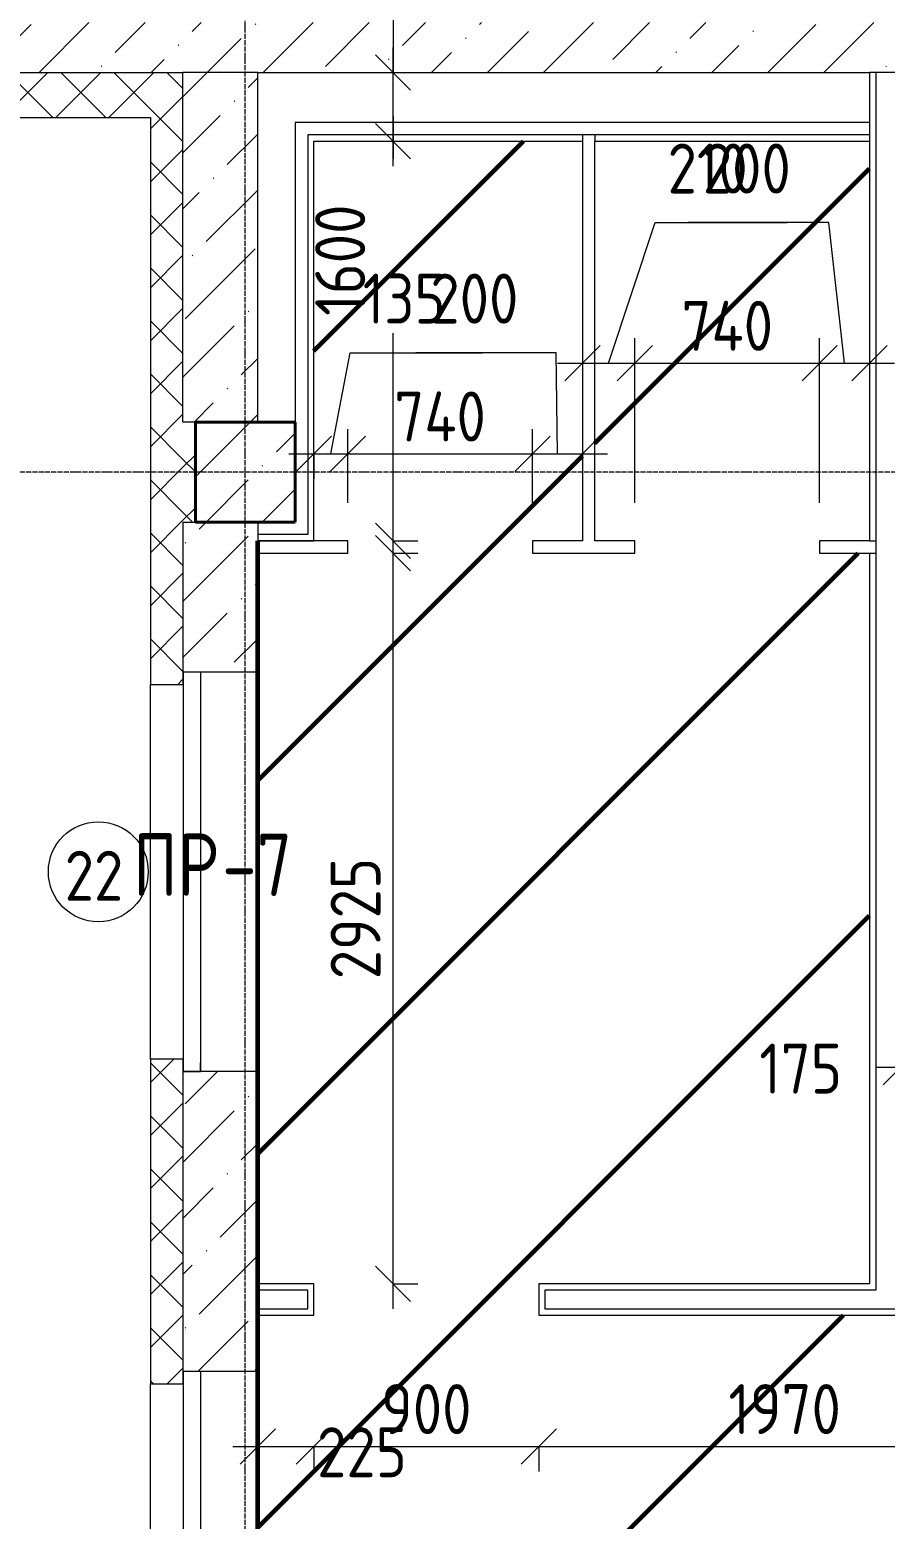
# Model space of a CAD drawing. Header units: millimetres. Extents: x -56773 to 323062, y -262288 to 76460.
# Drawn here: x -19179 to -15754, y -43652 to -37689 of the extents above; entities that cross this region are included whole.
import ezdxf

# ---------------------------------------------------------------- set-up
doc = ezdxf.new("R2010")
doc.units = ezdxf.units.MM
doc.linetypes.add('ADSK_Линия сетки', pattern=[25, 20, -2.5, 0, -2.5])
for name, color, linetype, lineweight in [('1.1)Стяжка керамзит  2 этаж', 5, 'Continuous', 60), ('3.1 Штукатурка внешн стен', 5, 'Continuous', 60), ('_ Окна', 7, 'Continuous', 18), ('Марки', 7, 'Continuous', 20), ('Марки окон', 7, 'Continuous', 20), ('Несущие колонны', 7, 'Continuous', 18), ('Окна', 7, 'Continuous', 9), ('Оси', 7, 'Continuous', 9), ('Размеры', 7, 'Continuous', 9), ('Стены внутренние', 7, 'Continuous', 18), ('Стены наружные', 7, 'Continuous', 18), ('Стены несущие', 7, 'Continuous', 30), ('Стены отделка', 7, 'Continuous', 30), ('Стены перегородки', 7, 'Continuous', 30), ('Стены штриховка', 7, 'Continuous', 9)]:
    doc.layers.add(name, color=color, linetype=linetype, lineweight=lineweight)
doc.styles.add('GOST Common_2', font='', dxfattribs={"width": 0.9, "height": 250})
doc.styles.add('GOST Common_3', font='', dxfattribs={"width": 0.9, "height": 200})
doc.styles.add('GOST Common_5', font='', dxfattribs={"width": 0.85, "height": 250})
doc.styles.get('GOST Common_2').set_extended_font_data('GOST Common')
doc.styles.get('GOST Common_3').set_extended_font_data('GOST Common')
doc.styles.get('GOST Common_5').set_extended_font_data('GOST Common')
doc.dimstyles.new('ADSK_Основной_2_0_1', dxfattribs={"dimscale": 304.8, "dimtxt": 201.142999, "dimasz": 0.463911, "dimexe": 0.328084, "dimexo": 0.328084, "dimgap": 0.164042, "dimtad": 1, "dimdec": 3, "dimrnd": 0.001, "dimdsep": 46, "dimtxsty": 'GOST Common_3', "dimblk1": 'OBLIQUE', "dimblk2": 'OBLIQUE', "dimsah": 1, "dimcen": 0.09, "dimdle": 0.328084, "dimazin": 2, "dimtfac": 1, "dimtdec": 4, "dimtix": 1, "dimtmove": 1, "dimatfit": 3, "dimfxl": 1, "dimtvp": 1, "dimtolj": 1, "dimtzin": 0, "dimlwd": 20, "dimlwe": 20, "dimarcsym": 2})
doc.dimstyles.new('ADSK_Основной_2_0_2', dxfattribs={"dimscale": 304.8, "dimtxt": 201.142999, "dimasz": 0.463911, "dimexe": 0.328084, "dimexo": 0.328084, "dimgap": 0.164042, "dimtad": 1, "dimdec": 3, "dimrnd": 0.001, "dimdsep": 46, "dimtxsty": 'GOST Common_3', "dimblk1": 'OBLIQUE', "dimblk2": 'OBLIQUE', "dimsah": 1, "dimcen": 0.09, "dimdle": 0.328084, "dimazin": 2, "dimtfac": 1, "dimtdec": 4, "dimtix": 1, "dimtmove": 0, "dimatfit": 3, "dimfxl": 1, "dimtvp": 1, "dimtolj": 1, "dimtzin": 0, "dimlwd": 20, "dimlwe": 20, "dimarcsym": 2})
pattern_1 = [(45, (1283.93, -48864.63), (84.1895, 308.696), [396.875, -79.375, 3.353, -76.022])]
pattern_2 = [(45, (1283.93, -48864.63), (-106.066, 106.066), []), (135, (1283.93, -48864.63), (-106.066, -106.066), [])]

# ---------------------------------------------------------------- blocks, each defined once
blk = doc.blocks.new('ADSK_КолоннаЖБ_Прямоугольная - 400x400 мм-1807142-Кладочный план 1-го этажа')
at = {"layer": 'Несущие колонны', "lineweight": 40}
for p, q in [((-200, 200), (200, 200)), ((-200, -200), (-200, 200)), ((200, 200), (200, -200)), ((200, -200), (-200, -200))]:
    blk.add_line(p, q, dxfattribs=at)
blk = doc.blocks.new('ОКНО L03 _2СТ_RS - ОК-1_1600х2000h_противоударное-3556404-Кладочный план 1-го этажа')
at = {"layer": '_ Окна'}
for p, q in [((-838.1, -79), (761.9, -79)), ((-838.1, -149), (-838.1, -79)), ((-838.1, -79), (-803.1, -79)), ((761.9, -79), (726.9, -79)), ((761.9, -149), (761.9, -79)), ((-838.1, -149), (761.9, -149)), ((-838.1, -149), (-833.1, -149)), ((761.9, -149), (756.9, -149))]:
    blk.add_line(p, q, dxfattribs=at)
blk = doc.blocks.new('_Oblique')
at = {"color": 0, "linetype": 'ByBlock', "lineweight": -2}
blk.add_line((-0.5, -0.5), (0.5, 0.5), dxfattribs=at)
blk = doc.blocks.new('*D4044')
at = {"layer": 'Defpoints', "color": 0, "transparency": 16777216}
for p in [(-16966.1, -38924.2), (-16756.1, -39024.2), (-16756.1, -39682.7)]:
    blk.add_point(p, dxfattribs=at)
at = {"layer": 'Размеры', "color": 0, "lineweight": 20, "transparency": 16777216}
for p, q in [((-16861.1, -39024.2), (-16675, -38461.1)), ((-16675, -38461.1), (-16146.4, -38461.1)), ((-16756.1, -39582.7), (-16756.1, -38924.2)), ((-17066.1, -39024.2), (-16656.1, -39024.2)), ((-16966.1, -39024.2), (-16966.1, -39124.2))]:
    blk.add_line(p, q, dxfattribs=at)
at = {"layer": 'Размеры', "color": 0, "lineweight": 20, "transparency": 16777216, "xscale": 141.4, "yscale": 141.4, "zscale": 141.4, "rotation": 180}
blk.add_blockref('_Oblique', (-16966.1, -39024.2), dxfattribs=at)
at = {"layer": 'Размеры', "color": 0, "lineweight": 20, "transparency": 16777216, "xscale": 141.4, "yscale": 141.4, "zscale": 141.4}
blk.add_blockref('_Oblique', (-16756.1, -39024.2), dxfattribs=at)
at = {"layer": 'Размеры', "color": 0, "lineweight": 9, "transparency": 16777216, "insert": (-16625, -38144.5), "char_height": 200, "width": 409.104, "attachment_point": 1, "line_spacing_factor": 1.022761, "style": 'GOST Common_3'}
blk.add_mtext('\\A1;210', dxfattribs=at)
blk = doc.blocks.new('*D4045')
at = {"layer": 'Defpoints', "color": 0, "transparency": 16777216}
for p in [(-16016.1, -39024.2), (-16756.1, -39682.7), (-16016.1, -39682.7)]:
    blk.add_point(p, dxfattribs=at)
at = {"layer": 'Размеры', "color": 0, "lineweight": 20, "transparency": 16777216}
for p, q in [((-16756.1, -39582.7), (-16756.1, -38924.2)), ((-16016.1, -39582.7), (-16016.1, -38924.2)), ((-16856.1, -39024.2), (-15916.1, -39024.2))]:
    blk.add_line(p, q, dxfattribs=at)
at = {"layer": 'Размеры', "color": 0, "lineweight": 20, "transparency": 16777216, "xscale": 141.4, "yscale": 141.4, "zscale": 141.4, "rotation": 180}
blk.add_blockref('_Oblique', (-16756.1, -39024.2), dxfattribs=at)
at = {"layer": 'Размеры', "color": 0, "lineweight": 20, "transparency": 16777216, "xscale": 141.4, "yscale": 141.4, "zscale": 141.4}
blk.add_blockref('_Oblique', (-16016.1, -39024.2), dxfattribs=at)
at = {"layer": 'Размеры', "color": 0, "lineweight": 9, "transparency": 16777216, "insert": (-16386.1, -38874.2), "char_height": 200, "width": 474.561, "attachment_point": 5, "style": 'GOST Common_3'}
blk.add_mtext('\\A1;740', dxfattribs=at)
blk = doc.blocks.new('*D4046')
at = {"layer": 'Defpoints', "color": 0, "transparency": 16777216}
for p in [(-15816.1, -38924.2), (-15816.1, -39024.2), (-16016.1, -39682.7)]:
    blk.add_point(p, dxfattribs=at)
at = {"layer": 'Размеры', "color": 0, "lineweight": 20, "transparency": 16777216}
for p, q in [((-15980, -38461.1), (-16542.8, -38461.1)), ((-15916.1, -39024.2), (-15980, -38461.1)), ((-16016.1, -39582.7), (-16016.1, -38924.2)), ((-16116.1, -39024.2), (-15716.1, -39024.2)), ((-15816.1, -39024.2), (-15816.1, -39124.2))]:
    blk.add_line(p, q, dxfattribs=at)
at = {"layer": 'Размеры', "color": 0, "lineweight": 20, "transparency": 16777216, "xscale": 141.4, "yscale": 141.4, "zscale": 141.4, "rotation": 180}
blk.add_blockref('_Oblique', (-16016.1, -39024.2), dxfattribs=at)
at = {"layer": 'Размеры', "color": 0, "lineweight": 20, "transparency": 16777216, "xscale": 141.4, "yscale": 141.4, "zscale": 141.4}
blk.add_blockref('_Oblique', (-15816.1, -39024.2), dxfattribs=at)
at = {"layer": 'Размеры', "color": 0, "lineweight": 9, "transparency": 16777216, "insert": (-16484.1, -38144.5), "char_height": 200, "width": 454.106, "attachment_point": 1, "line_spacing_factor": 1.022761, "style": 'GOST Common_3'}
blk.add_mtext('\\A1;200', dxfattribs=at)
blk = doc.blocks.new('*D4047')
at = {"layer": 'Defpoints', "color": 0, "transparency": 16777216}
for p in [(-17824.6, -38134.7), (-17724.6, -38134.7), (-17824.6, -39734.7)]:
    blk.add_point(p, dxfattribs=at)
at = {"layer": 'Размеры', "color": 0, "lineweight": 20, "transparency": 16777216}
for p, q in [((-17724.6, -38034.7), (-17724.6, -38203.8)), ((-17724.6, -38134.7), (-17624.6, -38134.7)), ((-17724.6, -39834.7), (-17724.6, -38903.8)), ((-17724.6, -39734.7), (-17624.6, -39734.7))]:
    blk.add_line(p, q, dxfattribs=at)
at = {"layer": 'Размеры', "color": 0, "lineweight": 20, "transparency": 16777216, "xscale": 141.4, "yscale": 141.4, "zscale": 141.4}
for p, rotation in [((-17724.6, -38134.7), 90), ((-17724.6, -39734.7), 270)]:
    blk.add_blockref('_Oblique', p, dxfattribs=dict(at, rotation=rotation))
at = {"layer": 'Размеры', "color": 0, "lineweight": 9, "transparency": 16777216, "insert": (-18036, -38834), "char_height": 200, "width": 560.473, "attachment_point": 1, "rotation": 90, "line_spacing_factor": 1.022761, "style": 'GOST Common_3'}
blk.add_mtext('\\A1;1600', dxfattribs=at)
blk = doc.blocks.new('*D4048')
at = {"layer": 'Defpoints', "color": 0, "transparency": 16777216}
for p in [(-17824.6, -37859.7), (-17724.6, -37859.7), (-17824.6, -38134.7)]:
    blk.add_point(p, dxfattribs=at)
at = {"layer": 'Размеры', "color": 0, "lineweight": 20, "transparency": 16777216}
for p, q in [((-17583.2, -37332.8), (-17724.6, -37332.8)), ((-17724.6, -37332.8), (-17724.6, -37859.7)), ((-17724.6, -38234.7), (-17724.6, -37759.7)), ((-17724.6, -37859.7), (-17624.6, -37859.7)), ((-17724.6, -38134.7), (-17624.6, -38134.7))]:
    blk.add_line(p, q, dxfattribs=at)
at = {"layer": 'Размеры', "color": 0, "lineweight": 20, "transparency": 16777216, "xscale": 141.4, "yscale": 141.4, "zscale": 141.4}
for p, rotation in [((-17724.6, -37859.7), 90), ((-17724.6, -38134.7), 270)]:
    blk.add_blockref('_Oblique', p, dxfattribs=dict(at, rotation=rotation))
at = {"layer": 'Размеры', "color": 0, "lineweight": 9, "transparency": 16777216, "insert": (-17435.1, -37376.5), "char_height": 200, "width": 454.106, "attachment_point": 1, "rotation": 90, "line_spacing_factor": 1.022761, "style": 'GOST Common_3'}
blk.add_mtext('\\A1;275', dxfattribs=at)
blk = doc.blocks.new('*D4049')
at = {"layer": 'Defpoints', "color": 0, "transparency": 16777216}
for p in [(-17824.6, -39784.7), (-17724.6, -39784.7), (-17824.6, -42709.7)]:
    blk.add_point(p, dxfattribs=at)
at = {"layer": 'Размеры', "color": 0, "lineweight": 20, "transparency": 16777216}
for p, q in [((-17724.6, -42809.7), (-17724.6, -39684.7)), ((-17724.6, -39784.7), (-17624.6, -39784.7)), ((-17724.6, -42709.7), (-17624.6, -42709.7))]:
    blk.add_line(p, q, dxfattribs=at)
at = {"layer": 'Размеры', "color": 0, "lineweight": 20, "transparency": 16777216, "xscale": 141.4, "yscale": 141.4, "zscale": 141.4}
for p, rotation in [((-17724.6, -39784.7), 90), ((-17724.6, -42709.7), 270)]:
    blk.add_blockref('_Oblique', p, dxfattribs=dict(at, rotation=rotation))
at = {"layer": 'Размеры', "color": 0, "lineweight": 9, "transparency": 16777216, "insert": (-17874.6, -41247.2), "char_height": 200, "width": 605.475, "attachment_point": 5, "rotation": 90, "style": 'GOST Common_3'}
blk.add_mtext('\\A1;2925', dxfattribs=at)
blk = doc.blocks.new('*D4054')
at = {"layer": 'Defpoints', "color": 0, "transparency": 16777216}
for p in [(-15516.1, -41509.7), (-15691.1, -41741.7), (-15516.1, -41841.7)]:
    blk.add_point(p, dxfattribs=at)
at = {"layer": 'Размеры', "color": 0, "lineweight": 20, "transparency": 16777216}
for p, q in [((-15516.1, -41609.7), (-15516.1, -41941.7)), ((-15791.1, -41841.7), (-15416.1, -41841.7)), ((-15691.1, -41841.7), (-15691.1, -41941.7))]:
    blk.add_line(p, q, dxfattribs=at)
at = {"layer": 'Размеры', "color": 0, "lineweight": 20, "transparency": 16777216, "xscale": 141.4, "yscale": 141.4, "zscale": 141.4, "rotation": 180}
blk.add_blockref('_Oblique', (-15691.1, -41841.7), dxfattribs=at)
at = {"layer": 'Размеры', "color": 0, "lineweight": 20, "transparency": 16777216, "xscale": 141.4, "yscale": 141.4, "zscale": 141.4}
blk.add_blockref('_Oblique', (-15516.1, -41841.7), dxfattribs=at)
at = {"layer": 'Размеры', "color": 0, "lineweight": 9, "transparency": 16777216, "insert": (-16257.7, -41747.8), "char_height": 200, "width": 409.104, "attachment_point": 1, "line_spacing_factor": 1.022761, "style": 'GOST Common_3'}
blk.add_mtext('\\A1;175', dxfattribs=at)
blk = doc.blocks.new('*D4064')
at = {"layer": 'Defpoints', "color": 0, "transparency": 16777216}
for p in [(-18041.1, -39287.2), (-17906.1, -39387.2), (-17906.1, -39682.7)]:
    blk.add_point(p, dxfattribs=at)
at = {"layer": 'Размеры', "color": 0, "lineweight": 20, "transparency": 16777216}
for p, q in [((-17973.6, -39387.2), (-17895.8, -38981.8)), ((-17895.8, -38981.8), (-17367.3, -38981.8)), ((-17906.1, -39582.7), (-17906.1, -39287.2)), ((-18141.1, -39387.2), (-17806.1, -39387.2)), ((-18041.1, -39387.2), (-18041.1, -39487.2))]:
    blk.add_line(p, q, dxfattribs=at)
at = {"layer": 'Размеры', "color": 0, "lineweight": 20, "transparency": 16777216, "xscale": 141.4, "yscale": 141.4, "zscale": 141.4, "rotation": 180}
blk.add_blockref('_Oblique', (-18041.1, -39387.2), dxfattribs=at)
at = {"layer": 'Размеры', "color": 0, "lineweight": 20, "transparency": 16777216, "xscale": 141.4, "yscale": 141.4, "zscale": 141.4}
blk.add_blockref('_Oblique', (-17906.1, -39387.2), dxfattribs=at)
at = {"layer": 'Размеры', "color": 0, "lineweight": 9, "transparency": 16777216, "insert": (-17845.8, -38665.2), "char_height": 200, "width": 409.104, "attachment_point": 1, "line_spacing_factor": 1.022761, "style": 'GOST Common_3'}
blk.add_mtext('\\A1;135', dxfattribs=at)
blk = doc.blocks.new('*D4065')
at = {"layer": 'Defpoints', "color": 0, "transparency": 16777216}
for p in [(-17166.1, -39387.2), (-17906.1, -39682.7), (-17166.1, -39682.7)]:
    blk.add_point(p, dxfattribs=at)
at = {"layer": 'Размеры', "color": 0, "lineweight": 20, "transparency": 16777216}
for p, q in [((-17906.1, -39582.7), (-17906.1, -39287.2)), ((-17166.1, -39582.7), (-17166.1, -39287.2)), ((-18006.1, -39387.2), (-17066.1, -39387.2))]:
    blk.add_line(p, q, dxfattribs=at)
at = {"layer": 'Размеры', "color": 0, "lineweight": 20, "transparency": 16777216, "xscale": 141.4, "yscale": 141.4, "zscale": 141.4, "rotation": 180}
blk.add_blockref('_Oblique', (-17906.1, -39387.2), dxfattribs=at)
at = {"layer": 'Размеры', "color": 0, "lineweight": 20, "transparency": 16777216, "xscale": 141.4, "yscale": 141.4, "zscale": 141.4}
blk.add_blockref('_Oblique', (-17166.1, -39387.2), dxfattribs=at)
at = {"layer": 'Размеры', "color": 0, "lineweight": 9, "transparency": 16777216, "insert": (-17536.1, -39237.2), "char_height": 200, "width": 474.561, "attachment_point": 5, "style": 'GOST Common_3'}
blk.add_mtext('\\A1;740', dxfattribs=at)
blk = doc.blocks.new('*D4066')
at = {"layer": 'Defpoints', "color": 0, "transparency": 16777216}
for p in [(-16966.1, -39287.2), (-16966.1, -39387.2), (-17166.1, -39682.7)]:
    blk.add_point(p, dxfattribs=at)
at = {"layer": 'Размеры', "color": 0, "lineweight": 20, "transparency": 16777216}
for p, q in [((-17070.9, -38981.8), (-17633.8, -38981.8)), ((-17066.1, -39387.2), (-17070.9, -38981.8)), ((-17166.1, -39582.7), (-17166.1, -39287.2)), ((-17266.1, -39387.2), (-16866.1, -39387.2)), ((-16966.1, -39387.2), (-16966.1, -39487.2))]:
    blk.add_line(p, q, dxfattribs=at)
at = {"layer": 'Размеры', "color": 0, "lineweight": 20, "transparency": 16777216, "xscale": 141.4, "yscale": 141.4, "zscale": 141.4, "rotation": 180}
blk.add_blockref('_Oblique', (-17166.1, -39387.2), dxfattribs=at)
at = {"layer": 'Размеры', "color": 0, "lineweight": 20, "transparency": 16777216, "xscale": 141.4, "yscale": 141.4, "zscale": 141.4}
blk.add_blockref('_Oblique', (-16966.1, -39387.2), dxfattribs=at)
at = {"layer": 'Размеры', "color": 0, "lineweight": 9, "transparency": 16777216, "insert": (-17575, -38665.2), "char_height": 200, "width": 454.106, "attachment_point": 1, "line_spacing_factor": 1.022761, "style": 'GOST Common_3'}
blk.add_mtext('\\A1;200', dxfattribs=at)
blk = doc.blocks.new('*D4070')
at = {"layer": 'Defpoints', "color": 0, "transparency": 16777216}
for p in [(-18266.1, -43260.9), (-18041.1, -43260.9), (-18041.1, -43360.9)]:
    blk.add_point(p, dxfattribs=at)
at = {"layer": 'Размеры', "color": 0, "lineweight": 20, "transparency": 16777216}
for p, q in [((-18366.1, -43360.9), (-17941.1, -43360.9)), ((-18266.1, -43360.9), (-18266.1, -43460.9)), ((-18041.1, -43360.9), (-18041.1, -43460.9))]:
    blk.add_line(p, q, dxfattribs=at)
at = {"layer": 'Размеры', "color": 0, "lineweight": 20, "transparency": 16777216, "xscale": 141.4, "yscale": 141.4, "zscale": 141.4, "rotation": 180}
blk.add_blockref('_Oblique', (-18266.1, -43360.9), dxfattribs=at)
at = {"layer": 'Размеры', "color": 0, "lineweight": 20, "transparency": 16777216, "xscale": 141.4, "yscale": 141.4, "zscale": 141.4}
blk.add_blockref('_Oblique', (-18041.1, -43360.9), dxfattribs=at)
at = {"layer": 'Размеры', "color": 0, "lineweight": 9, "transparency": 16777216, "insert": (-18028.7, -43283.7), "char_height": 200, "width": 454.106, "attachment_point": 1, "line_spacing_factor": 1.022761, "style": 'GOST Common_3'}
blk.add_mtext('\\A1;225', dxfattribs=at)
blk = doc.blocks.new('*D4071')
at = {"layer": 'Defpoints', "color": 0, "transparency": 16777216}
for p in [(-18041.1, -43260.9), (-17141.1, -43260.9), (-17141.1, -43360.9)]:
    blk.add_point(p, dxfattribs=at)
at = {"layer": 'Размеры', "color": 0, "lineweight": 20, "transparency": 16777216}
for p, q in [((-18141.1, -43360.9), (-17041.1, -43360.9)), ((-18041.1, -43360.9), (-18041.1, -43460.9)), ((-17141.1, -43360.9), (-17141.1, -43460.9))]:
    blk.add_line(p, q, dxfattribs=at)
at = {"layer": 'Размеры', "color": 0, "lineweight": 20, "transparency": 16777216, "xscale": 141.4, "yscale": 141.4, "zscale": 141.4, "rotation": 180}
blk.add_blockref('_Oblique', (-18041.1, -43360.9), dxfattribs=at)
at = {"layer": 'Размеры', "color": 0, "lineweight": 20, "transparency": 16777216, "xscale": 141.4, "yscale": 141.4, "zscale": 141.4}
blk.add_blockref('_Oblique', (-17141.1, -43360.9), dxfattribs=at)
at = {"layer": 'Размеры', "color": 0, "lineweight": 9, "transparency": 16777216, "insert": (-17591.1, -43210.9), "char_height": 200, "width": 454.106, "attachment_point": 5, "style": 'GOST Common_3'}
blk.add_mtext('\\A1;900', dxfattribs=at)
blk = doc.blocks.new('*D4072')
at = {"layer": 'Defpoints', "color": 0, "transparency": 16777216}
for p in [(-17141.1, -43260.9), (-15171.1, -43260.9), (-15171.1, -43360.9)]:
    blk.add_point(p, dxfattribs=at)
at = {"layer": 'Размеры', "color": 0, "lineweight": 20, "transparency": 16777216}
for p, q in [((-17241.1, -43360.9), (-15071.1, -43360.9)), ((-17141.1, -43360.9), (-17141.1, -43460.9)), ((-15171.1, -43360.9), (-15171.1, -43460.9))]:
    blk.add_line(p, q, dxfattribs=at)
at = {"layer": 'Размеры', "color": 0, "lineweight": 20, "transparency": 16777216, "xscale": 141.4, "yscale": 141.4, "zscale": 141.4, "rotation": 180}
blk.add_blockref('_Oblique', (-17141.1, -43360.9), dxfattribs=at)
at = {"layer": 'Размеры', "color": 0, "lineweight": 20, "transparency": 16777216, "xscale": 141.4, "yscale": 141.4, "zscale": 141.4}
blk.add_blockref('_Oblique', (-15171.1, -43360.9), dxfattribs=at)
at = {"layer": 'Размеры', "color": 0, "lineweight": 9, "transparency": 16777216, "insert": (-16156.1, -43210.9), "char_height": 200, "width": 560.473, "attachment_point": 5, "style": 'GOST Common_3'}
blk.add_mtext('\\A1;1970', dxfattribs=at)
blk = doc.blocks.new('М_окна1 - Маркировка типоразмера-1510237-Кладочный план 1-го этажа')
at = {"layer": 'Марки окон'}
blk.add_circle((0, 0), 2, dxfattribs=at)

msp = doc.modelspace()

# ---------------------------------------------------------------- hatches: boundary and pattern name
at = {"layer": '1.1)Стяжка керамзит  2 этаж', "transparency": 33554687}
h = msp.add_hatch(dxfattribs=at)
h.set_pattern_fill('ANSI31', color=5, scale=333)
h.paths.add_polyline_path([(3658.9343, -39509.6624), (3283.9343, -39509.6624), (1683.9343, -39509.6624), (483.9343, -39509.6624), (-716.0657, -39509.6624), (-1641.0657, -39509.6624), (-1641.0657, -41084.6624), (-2391.0657, -41084.6624), (-2391.0657, -41134.6624), (-2391.0657, -41359.6624), (-2391.0657, -41409.6624), (-2491.0657, -41409.6624), (-2491.0657, -42609.6624), (-2391.0657, -42609.6624), (-2391.0657, -42659.6624), (-2391.0657, -45134.6624), (-2391.0657, -45184.6624), (-2366.0657, -45184.6624), (3658.9343, -45184.6624)])
h.paths.add_polyline_path([(-5466.0657, -50134.6624), (-11741.0657, -50134.6624), (-11741.0657, -55809.6624), (-8116.0657, -55809.6624), (-8116.0657, -55659.6624), (-7716.0657, -55659.6624), (-7716.0657, -55809.6624), (-5466.0657, -55809.6624)])
h.paths.add_polyline_path([(-11741.0657, -53484.6624), (-11866.0657, -53484.6624), (-11866.0657, -53359.6624), (-12591.0657, -53359.6624), (-12591.0657, -52809.6624), (-18266.0657, -52809.6624), (-18266.0657, -55659.6624), (-18116.0657, -55659.6624), (-18116.0657, -55809.6624), (-17516.0657, -55809.6624), (-15916.0657, -55809.6624), (-14716.0657, -55809.6624), (-13116.0657, -55809.6624), (-12591.0657, -55809.6624), (-12591.0657, -54809.6624), (-11866.0657, -54809.6624), (-11866.0657, -54684.6624), (-11741.0657, -54684.6624)])
h.paths.add_polyline_path([(-11741.0657, -50959.6624), (-11866.0657, -50959.6624), (-11866.0657, -50834.6624), (-12591.0657, -50834.6624), (-12591.0657, -49684.6624), (-18116.0657, -49684.6624), (-18116.0657, -50059.6624), (-18266.0657, -50059.6624), (-18266.0657, -50659.6624), (-18266.0657, -52259.6624), (-18266.0657, -52684.6624), (-12591.0657, -52684.6624), (-12591.0657, -52284.6624), (-11866.0657, -52284.6624), (-11866.0657, -52159.6624), (-11741.0657, -52159.6624)])
h.paths.add_polyline_path([(-12591.0657, -48084.6624), (-11866.0657, -48084.6624), (-11866.0657, -47959.6624), (-11741.0657, -47959.6624), (-11741.0657, -46759.6624), (-11866.0657, -46759.6624), (-11866.0657, -46634.6624), (-12591.0657, -46634.6624), (-12591.0657, -45359.6624), (-18116.0657, -45359.6624), (-18116.0657, -45659.6624), (-18266.0657, -45659.6624), (-18266.0657, -46859.6624), (-18266.0657, -48459.6624), (-18266.0657, -49559.6624), (-12591.0657, -49559.6624)])
h.paths.add_polyline_path([(-8241.0657, -49284.6624), (-11741.0657, -49284.6624), (-11741.0657, -50134.6624), (-8241.0657, -50134.6624)])
h.paths.add_polyline_path([(-2491.0657, -39229.6624), (-2506.0657, -39229.6624), (-3396.0657, -39229.6624), (-3446.0657, -39229.6624), (-4366.0657, -39229.6624), (-4416.0657, -39229.6624), (-4466.0657, -39229.6624), (-7641.0657, -39229.6624), (-7641.0657, -40134.6624), (-8191.0657, -40134.6624), (-8191.0657, -39229.6624), (-11616.0657, -39229.6624), (-11616.0657, -42834.6624), (-11741.0657, -42834.6624), (-11741.0657, -49284.6624), (-8241.0657, -49284.6624), (-2491.0657, -49284.6624)])
h.paths.add_polyline_path([(-8191.0657, -45984.6624), (-8191.0657, -44784.6624), (-7391.0657, -44784.6624), (-7391.0657, -45984.6624)], flags=16)
h.paths.add_polyline_path([(-8166.0657, -45959.6624), (-8166.0657, -44809.6624), (-7416.0657, -44809.6624), (-7416.0657, -45959.6624)], flags=0)
h.paths.add_polyline_path([(-8116.0657, -45909.6624), (-8116.0657, -44859.6624), (-7466.0657, -44859.6624), (-7466.0657, -45909.6624)], flags=0)
h.paths.add_polyline_path([(-8116.0657, -45659.6624), (-8116.0657, -45259.6624), (-7716.0657, -45259.6624), (-7716.0657, -45659.6624)], flags=0)
h.paths.add_polyline_path([(-11741.0657, -42834.6624), (-11866.0657, -42834.6624), (-11866.0657, -42709.6624), (-11741.0657, -42709.6624), (-11741.0657, -40234.6624), (-13941.0657, -40234.6624), (-13941.0657, -42709.6624), (-13066.0657, -42709.6624), (-13066.0657, -42834.6624), (-14271.0657, -42834.6624), (-14271.0657, -42709.6624), (-14241.0657, -42709.6624), (-14241.0657, -40509.6624), (-14391.0657, -40509.6624), (-14391.0657, -40384.6624), (-14241.0657, -40384.6624), (-14241.0657, -38334.6624), (-15516.0657, -38334.6624), (-15516.0657, -40384.6624), (-15291.0657, -40384.6624), (-15291.0657, -40509.6624), (-15516.0657, -40509.6624), (-15516.0657, -41509.6624), (-15691.0657, -41509.6624), (-15691.0657, -42709.6624), (-15171.0657, -42709.6624), (-15171.0657, -42834.6624), (-17141.0657, -42834.6624), (-17141.0657, -42709.6624), (-15816.0657, -42709.6624), (-15816.0657, -39784.6624), (-16016.0657, -39784.6624), (-16016.0657, -39734.6624), (-15816.0657, -39734.6624), (-15816.0657, -38134.6624), (-16916.0657, -38134.6624), (-16916.0657, -39734.6624), (-16756.0657, -39734.6624), (-16756.0657, -39784.6624), (-17166.0657, -39784.6624), (-17166.0657, -39734.6624), (-16966.0657, -39734.6624), (-16966.0657, -38134.6624), (-18041.0657, -38134.6624), (-18041.0657, -39734.6624), (-17906.0657, -39734.6624), (-17906.0657, -39784.6624), (-18266.0657, -39784.6624), (-18266.0657, -40259.6624), (-18266.0657, -41859.6624), (-18266.0657, -42709.6624), (-18041.0657, -42709.6624), (-18041.0657, -42834.6624), (-18266.0657, -42834.6624), (-18266.0657, -43059.6624), (-18266.0657, -44659.6624), (-18266.0657, -45234.6624), (-11741.0657, -45234.6624)])
h.paths.add_polyline_path([(-11616.0657, -38084.6624), (-11741.0657, -38084.6624), (-11741.0657, -37859.6624), (-14116.0657, -37859.6624), (-14116.0657, -39834.6624), (-12541.0657, -39834.6624), (-12541.0657, -39234.6624), (-11741.0657, -39234.6624), (-11741.0657, -39229.6624), (-11741.0657, -38984.6624), (-11616.0657, -38984.6624)])
h.paths.add_polyline_path([(-1966.0657, -34259.6624), (-2116.0657, -34259.6624), (-2116.0657, -33859.6624), (-1966.0657, -33859.6624), (-1966.0657, -30509.6624), (-2366.0657, -30509.6624), (-2366.0657, -30384.6624), (-2116.0657, -30384.6624), (-2116.0657, -30059.6624), (-1966.0657, -30059.6624), (-1966.0657, -26369.6624), (-4216.0657, -26369.6624), (-4216.0657, -25109.6624), (-7141.0657, -25109.6624), (-7141.0657, -25334.6624), (-7641.0657, -25334.6624), (-7641.0657, -30384.6624), (-3541.0657, -30384.6624), (-3541.0657, -30059.6624), (-3416.0657, -30059.6624), (-3416.0657, -30384.6624), (-3266.0657, -30384.6624), (-3266.0657, -30509.6624), (-3541.0657, -30509.6624), (-7641.0657, -30509.6624), (-7641.0657, -30934.6624), (-8491.0657, -30934.6624), (-8491.0657, -30909.6624), (-8491.0657, -25109.6624), (-11616.0657, -25109.6624), (-11616.0657, -37734.6624), (-9815.0657, -37734.6624), (-9815.0657, -37859.6624), (-11616.0657, -37859.6624), (-11616.0657, -39229.6624), (-8191.0657, -39229.6624), (-8191.0657, -38784.6624), (-7641.0657, -38784.6624), (-7641.0657, -39229.6624), (-4466.0657, -39229.6624), (-4416.0657, -39229.6624), (-4366.0657, -39229.6624), (-3446.0657, -39229.6624), (-3396.0657, -39229.6624), (-2506.0657, -39229.6624), (-2491.0657, -39229.6624), (-1966.0657, -39229.6624)])
h.paths.add_polyline_path([(-8391.0657, -35434.6624), (-8391.0657, -33384.6624), (-7641.0657, -33384.6624), (-7641.0657, -35434.6624)], flags=16)
h.paths.add_polyline_path([(-8366.0657, -35409.6624), (-8366.0657, -33409.6624), (-7666.0657, -33409.6624), (-7666.0657, -35409.6624)], flags=0)
h.paths.add_polyline_path([(-8316.0657, -35359.6624), (-8316.0657, -33459.6624), (-7716.0657, -33459.6624), (-7716.0657, -35359.6624)], flags=0)
h.paths.add_polyline_path([(-8116.0657, -34259.6624), (-8116.0657, -33859.6624), (-7716.0657, -33859.6624), (-7716.0657, -34259.6624)], flags=0)
h.paths.add_polyline_path([(-4526.6157, -36609.6624), (-4526.6157, -35959.6624), (-4512.6157, -35959.6624), (-4512.6157, -36609.6624)], flags=16)
h.paths.add_polyline_path([(-4466.0657, -36334.6624), (-4466.0657, -36284.6624), (-4366.0657, -36284.6624), (-4366.0657, -36334.6624), (-4366.0657, -37054.6624), (-4366.0657, -37104.6624), (-4466.0657, -37104.6624), (-4466.0657, -37054.6624)], flags=16)
h.paths.add_polyline_path([(-4428.5657, -37054.6624), (-4428.5657, -36334.6624), (-4403.5657, -36334.6624), (-4403.5657, -37054.6624)], flags=0)
h.paths.add_polyline_path([(-4526.6157, -35359.6624), (-4526.6157, -34709.6624), (-4512.6157, -34709.6624), (-4512.6157, -35359.6624)], flags=16)
h.paths.add_polyline_path([(-4466.0657, -38554.6624), (-4366.0657, -38554.6624), (-4366.0657, -38604.6624), (-4366.0657, -39129.6624), (-4416.0657, -39129.6624), (-4466.0657, -39129.6624), (-4466.0657, -38604.6624)], flags=16)
h.paths.add_polyline_path([(-4403.5657, -38604.6624), (-4403.5657, -39129.6624), (-4428.5657, -39129.6624), (-4428.5657, -38604.6624)], flags=0)
h.paths.add_polyline_path([(-4466.0657, -35034.6624), (-4466.0657, -34984.6624), (-4466.0657, -34134.6624), (-4466.0657, -34084.6624), (-4466.0657, -33134.6624), (-4466.0657, -33084.6624), (-4466.0657, -32159.6624), (-4466.0657, -32059.6624), (-4366.0657, -32059.6624), (-3216.0657, -32059.6624), (-3166.0657, -32059.6624), (-2016.0657, -32059.6624), (-1966.0657, -32059.6624), (-1966.0657, -32159.6624), (-2016.0657, -32159.6624), (-3166.0657, -32159.6624), (-3216.0657, -32159.6624), (-4366.0657, -32159.6624), (-4366.0657, -33084.6624), (-4366.0657, -33134.6624), (-4366.0657, -34084.6624), (-4366.0657, -34134.6624), (-4366.0657, -34984.6624), (-4366.0657, -35034.6624)], flags=16)
h.paths.add_polyline_path([(-4428.5657, -34984.6624), (-4428.5657, -34134.6624), (-4403.5657, -34134.6624), (-4403.5657, -34984.6624)], flags=0)
h.paths.add_polyline_path([(-4366.0657, -39167.1624), (-3446.0657, -39167.1624), (-3446.0657, -39192.1624), (-4366.0657, -39192.1624)], flags=16)
h.paths.add_polyline_path([(-4428.5657, -34084.6624), (-4428.5657, -33134.6624), (-4403.5657, -33134.6624), (-4403.5657, -34084.6624)], flags=0)
h.paths.add_polyline_path([(-4428.5657, -33084.6624), (-4428.5657, -32159.6624), (-4416.0657, -32059.6624), (-4366.0657, -32059.6624), (-4366.0657, -32097.1624), (-3216.0657, -32097.1624), (-3216.0657, -32122.1624), (-4366.0657, -32122.1624), (-4366.0657, -32159.6624), (-4403.5657, -32159.6624), (-4403.5657, -33084.6624)], flags=0)
h.paths.add_polyline_path([(-3396.0657, -39167.1624), (-2506.0657, -39167.1624), (-2506.0657, -39192.1624), (-3396.0657, -39192.1624)], flags=16)
h.paths.add_polyline_path([(-2346.0657, -39167.1624), (-2016.0657, -39167.1624), (-2016.0657, -39192.1624), (-2346.0657, -39192.1624)], flags=16)
h.paths.add_polyline_path([(-3166.0657, -32097.1624), (-2016.0657, -32097.1624), (-2016.0657, -32122.1624), (-3166.0657, -32122.1624)], flags=0)
h.paths.add_polyline_path([(-11616.0657, -30934.6624), (-12591.0657, -30934.6624), (-12591.0657, -30284.6624), (-15416.0657, -30284.6624), (-15416.0657, -30909.6624), (-15416.0657, -31909.6624), (-15416.0657, -32709.6624), (-15416.0657, -33709.7905), (-15416.0657, -34059.6624), (-13466.0657, -34059.6624), (-13466.0657, -34259.6624), (-11916.0657, -34259.6624), (-11916.0657, -34059.6624), (-11616.0657, -34059.6624)])
h.paths.add_polyline_path([(-11616.0657, -25109.6624), (-12116.0657, -25109.6624), (-12116.0657, -25259.6624), (-12516.0657, -25259.6624), (-12516.0657, -25109.6624), (-13116.0657, -25109.6624), (-14716.0657, -25109.6624), (-14791.0657, -25109.6624), (-14791.0657, -27634.6624), (-14916.0657, -27634.6624), (-14916.0657, -25109.6624), (-15916.0657, -25109.6624), (-17516.0657, -25109.6624), (-18116.0657, -25109.6624), (-18116.0657, -25259.6624), (-18266.0657, -25259.6624), (-18266.0657, -30159.6624), (-18266.0657, -30259.6624), (-15616.0657, -30259.6624), (-15416.0657, -30259.6624), (-15416.0657, -30159.6624), (-15516.0657, -30159.6624), (-15516.0657, -29734.6624), (-14891.0657, -29734.6624), (-14891.0657, -29684.6624), (-15566.0657, -29684.6624), (-15566.0657, -30159.6624), (-15591.0657, -30159.6624), (-15591.0657, -29659.6624), (-14916.0657, -29659.6624), (-14916.0657, -28834.6624), (-14791.0657, -28834.6624), (-14791.0657, -29934.6624), (-11616.0657, -29934.6624)])
at = {"layer": 'Несущие колонны', "lineweight": 9}
h = msp.add_hatch(dxfattribs=at)
h.set_pattern_fill('FP_3', color=256, style=0, pattern_type=2)
h.set_pattern_definition([(45, (1283.93, -48864.63), (-224.5064, 224.5064), []), (45, (1508.44, -48864.63), (-224.5064, 224.5064), [396.875, -79.375, 3.353, -76.022])])
h.paths.add_polyline_path([(-18183.8506, -39659.6624), (-18116.0657, -39659.6624), (-18116.0657, -39259.6624), (-18516.0657, -39259.6624), (-18516.0657, -39659.6624)])
at = {"layer": 'Стены внутренние', "lineweight": 9}
h = msp.add_hatch(dxfattribs=at)
h.set_pattern_fill('FP_1', color=256, style=0, pattern_type=2)
h.set_pattern_definition(pattern_1)
h.paths.add_polyline_path([(-18566.0657, -55659.6624), (-18266.0657, -55659.6624), (-18266.0657, -52259.6624), (-18565.0657, -52259.6624), (-18566.0657, -53855.1206)])
h.paths.add_polyline_path([(-18566.0657, -50709.6624), (-18565.0657, -50709.6624), (-18565.0657, -50659.6624), (-18266.0657, -50659.6624), (-18266.0657, -50059.6624), (-18566.0657, -50059.6624)])
h.paths.add_polyline_path([(-18266.0657, -49659.6624), (-18266.0657, -48459.6624), (-18565.0657, -48459.6624), (-18566.0657, -49659.6624)])
h.paths.add_polyline_path([(-18565.0657, -46909.6624), (-18565.0657, -46859.6624), (-18266.0657, -46859.6624), (-18266.0657, -45659.6624), (-18566.0657, -45659.6624), (-18566.0657, -46909.6624)])
h.paths.add_polyline_path([(-18266.0657, -45259.6624), (-18266.0657, -44659.6624), (-18565.0657, -44659.6624), (-18566.0657, -45259.6624)])
h.paths.add_polyline_path([(-18565.0657, -43109.6624), (-18565.0657, -43059.6624), (-18266.0657, -43059.6624), (-18266.0657, -41859.6624), (-18565.0657, -41859.6624), (-18566.0657, -43109.6624)])
h.paths.add_polyline_path([(-18566.0657, -40309.6624), (-18565.0657, -40309.6624), (-18565.0657, -40259.6624), (-18266.0657, -40259.6624), (-18266.0657, -39659.6624), (-18566.0657, -39659.6624)])
h.paths.add_polyline_path([(-18266.0657, -39259.6624), (-18266.0657, -37859.6624), (-18566.0657, -37859.6624), (-18566.0657, -39259.6624)])
at = {"layer": 'Стены наружные', "lineweight": 9}
h = msp.add_hatch(dxfattribs=at)
h.set_pattern_fill('FP_1', color=256, style=0, pattern_type=2)
h.set_pattern_definition(pattern_1)
h.paths.add_polyline_path([(-14116.0657, -37859.6624), (-11816.0657, -37859.6624), (-11816.0657, -37659.6624), (-20016.0657, -37659.6624), (-20016.0657, -37859.6624), (-14141.0657, -37859.6624)])
h = msp.add_hatch(dxfattribs=at)
h.set_pattern_fill('FP_4', color=256, style=0, pattern_type=2)
h.set_pattern_definition(pattern_2)
h.paths.add_polyline_path([(-18566.0657, -38039.6624), (-18566.0657, -37859.6624), (-20396.0657, -37859.6624), (-20396.0657, -38039.6624), (-18696.0657, -38039.6624)])
h = msp.add_hatch(dxfattribs=at)
h.set_pattern_fill('FP_4', color=256, style=0, pattern_type=2)
h.set_pattern_definition(pattern_2)
h.paths.add_polyline_path([(-18566.0657, -55659.6624), (-18566.0657, -52209.6624), (-18696.0657, -52209.6624), (-18696.0657, -55659.6624)])
h.paths.add_polyline_path([(-18696.0657, -50709.6624), (-18566.0657, -50709.6624), (-18566.0657, -48409.6624), (-18696.0657, -48409.6624), (-18696.0657, -48702.4494)])
h.paths.add_polyline_path([(-18566.0657, -46909.6624), (-18566.0657, -44609.6624), (-18696.0657, -44609.6624), (-18696.0657, -46909.6624)])
h.paths.add_polyline_path([(-18696.0657, -43109.6624), (-18566.0657, -43109.6624), (-18566.0657, -41809.6624), (-18696.0657, -41809.6624)])
h.paths.add_polyline_path([(-18566.0657, -40309.6624), (-18566.0657, -38039.6624), (-18696.0657, -38039.6624), (-18696.0657, -40309.6624)])
h = msp.add_hatch(dxfattribs=at)
h.set_pattern_fill('FP_4', color=256, style=0, pattern_type=2)
h.set_pattern_definition(pattern_2)
h.paths.add_polyline_path([(-18566.0657, -39659.6624), (-18516.0657, -39659.6624), (-18516.0657, -39259.6624), (-18566.0657, -39259.6624)])

# ---------------------------------------------------------------- linework, layer by layer
at = {"layer": '3.1 Штукатурка внешн стен'}
msp.add_lwpolyline([(-18266.0657, -45234.6624), (-18266.0657, -42850.4619), (-18266.0657, -39734.6624)], dxfattribs=at)
at = {"layer": 'Несущие колонны', "lineweight": 9}
for p, q in [((-18116.0657, -39259.6624), (-18516.0657, -39259.6624)), ((-18516.0657, -39259.6624), (-18516.0657, -39659.6624)), ((-18116.0657, -39659.6624), (-18116.0657, -39259.6624)), ((-18516.0657, -39659.6624), (-18116.0657, -39659.6624))]:
    msp.add_line(p, q, dxfattribs=at)
at = {"layer": 'Оси', "linetype": 'ADSK_Линия сетки', "lineweight": 5}
for p, q in [((-18316.0657, -59838.5137), (-18316.0657, -24363.7173)), ((63681.4538, -39459.6624), (-23956.1623, -39459.6624))]:
    msp.add_line(p, q, dxfattribs=at)
at = {"layer": 'Стены внутренние', "lineweight": 5}
for p, q in [((-18266.0657, -40259.6624), (-18266.0657, -41859.6624)), ((-18266.0657, -43059.6624), (-18266.0657, -44659.6624))]:
    msp.add_line(p, q, dxfattribs=at)
at = {"layer": 'Стены наружные', "lineweight": 9}
for p, q in [((-18696.0657, -41809.6624), (-18696.0657, -40309.6624)), ((-18696.0657, -44609.6624), (-18696.0657, -43109.6624))]:
    msp.add_line(p, q, dxfattribs=at)
at = {"layer": 'Стены несущие', "lineweight": 9}
for p, q in [((-20216.0657, -37859.6624), (-18566.0657, -37859.6624)), ((-18266.0657, -39259.6624), (-18266.0657, -37859.6624)), ((-18266.0657, -37859.6624), (-15816.0657, -37859.6624)), ((-15816.0657, -37859.6624), (-15816.0657, -39734.6624)), ((-15816.0657, -38059.6624), (-18116.0657, -38059.6624)), ((-18116.0657, -38059.6624), (-18116.0657, -39659.6624)), ((-18516.0657, -39259.6624), (-18266.0657, -39259.6624)), ((-18116.0657, -39659.6624), (-18516.0657, -39659.6624)), ((-18266.0657, -40259.6624), (-18266.0657, -39784.6624)), ((-15816.0657, -39784.6624), (-15816.0657, -42709.6624)), ((-18565.0657, -40309.6624), (-18565.0657, -40259.6624)), ((-18565.0657, -40259.6624), (-18266.0657, -40259.6624)), ((-18566.0657, -40309.6624), (-18565.0657, -40309.6624)), ((-18565.0657, -41809.6624), (-18566.0657, -41809.6624)), ((-18565.0657, -41859.6624), (-18565.0657, -41809.6624)), ((-18266.0657, -41859.6624), (-18565.0657, -41859.6624)), ((-18266.0657, -42709.6624), (-18266.0657, -41859.6624)), ((-18041.0657, -42709.6624), (-18266.0657, -42709.6624)), ((-18041.0657, -42834.6624), (-18041.0657, -42709.6624)), ((-15816.0657, -42709.6624), (-17141.0657, -42709.6624)), ((-17141.0657, -42709.6624), (-17141.0657, -42834.6624)), ((-18266.0657, -43059.6624), (-18266.0657, -42834.6624)), ((-18266.0657, -42834.6624), (-18041.0657, -42834.6624)), ((-17141.0657, -42834.6624), (-15171.0657, -42834.6624)), ((-18566.0657, -43109.6624), (-18565.0657, -43109.6624)), ((-18565.0657, -43109.6624), (-18565.0657, -43059.6624)), ((-18565.0657, -43059.6624), (-18266.0657, -43059.6624))]:
    msp.add_line(p, q, dxfattribs=at)
at = {"layer": 'Стены отделка', "lineweight": 18}
for p, q in [((-20396.0657, -38039.6624), (-18696.0657, -38039.6624)), ((-18696.0657, -38039.6624), (-18696.0657, -40309.6624)), ((-18041.0657, -38134.6624), (-16966.0657, -38134.6624)), ((-18041.0657, -39734.6624), (-18041.0657, -38134.6624)), ((-16916.0657, -38134.6624), (-15816.0657, -38134.6624)), ((-18516.0657, -39259.6624), (-18566.0657, -39259.6624)), ((-18516.0657, -39659.6624), (-18516.0657, -39259.6624)), ((-18566.0657, -39659.6624), (-18516.0657, -39659.6624)), ((-18266.0657, -39734.6624), (-18041.0657, -39734.6624)), ((-18696.0657, -40309.6624), (-18566.0657, -40309.6624)), ((-18566.0657, -41809.6624), (-18696.0657, -41809.6624)), ((-18696.0657, -41809.6624), (-18696.0657, -43109.6624)), ((-18696.0657, -43109.6624), (-18566.0657, -43109.6624))]:
    msp.add_line(p, q, dxfattribs=at)
at = {"layer": 'Стены перегородки', "lineweight": 18}
for p, q in [((-16966.0657, -38134.6624), (-16966.0657, -39734.6624)), ((-16916.0657, -39734.6624), (-16916.0657, -38134.6624)), ((-17906.0657, -39734.6624), (-18266.0657, -39734.6624)), ((-18266.0657, -39734.6624), (-18266.0657, -39784.6624)), ((-17906.0657, -39784.6624), (-17906.0657, -39734.6624)), ((-16966.0657, -39734.6624), (-17166.0657, -39734.6624)), ((-17166.0657, -39734.6624), (-17166.0657, -39784.6624)), ((-16756.0657, -39734.6624), (-16916.0657, -39734.6624)), ((-16756.0657, -39784.6624), (-16756.0657, -39734.6624)), ((-15816.0657, -39734.6624), (-16016.0657, -39734.6624)), ((-16016.0657, -39734.6624), (-16016.0657, -39784.6624)), ((-18266.0657, -39784.6624), (-17906.0657, -39784.6624)), ((-17166.0657, -39784.6624), (-16756.0657, -39784.6624)), ((-16016.0657, -39784.6624), (-15816.0657, -39784.6624))]:
    msp.add_line(p, q, dxfattribs=at)
at = {"layer": 'Стены штриховка', "lineweight": 9}
for p, q in [((-18266.0657, -37859.6624), (-18566.0657, -37859.6624)), ((-18566.0657, -39259.6624), (-18566.0657, -37859.6624)), ((-15691.0657, -37859.6624), (-15816.0657, -37859.6624)), ((-15791.0657, -37859.6624), (-15791.0657, -42734.6624)), ((-15816.0657, -38109.6624), (-18066.0657, -38109.6624)), ((-18066.0657, -38109.6624), (-18066.0657, -39709.6624)), ((-16966.0657, -38109.6624), (-16966.0657, -38134.6624)), ((-16916.0657, -38109.6624), (-16916.0657, -38134.6624)), ((-18566.0657, -39659.6624), (-18566.0657, -40309.6624)), ((-18266.0657, -39659.6624), (-18266.0657, -39734.6624)), ((-18066.0657, -39709.6624), (-18266.0657, -39709.6624)), ((-15816.0657, -39734.6624), (-15791.0657, -39734.6624)), ((-15816.0657, -39784.6624), (-15791.0657, -39784.6624)), ((-18566.0657, -41809.6624), (-18566.0657, -43109.6624)), ((-18266.0657, -42709.6624), (-18266.0657, -42834.6624)), ((-18066.0657, -42734.6624), (-18266.0657, -42734.6624)), ((-18066.0657, -42809.6624), (-18066.0657, -42734.6624)), ((-15791.0657, -42734.6624), (-17116.0657, -42734.6624)), ((-17116.0657, -42734.6624), (-17116.0657, -42809.6624)), ((-18266.0657, -42809.6624), (-18066.0657, -42809.6624)), ((-17116.0657, -42809.6624), (-15196.0657, -42809.6624))]:
    msp.add_line(p, q, dxfattribs=at)

# ---------------------------------------------------------------- block references
at = {"layer": 'Марки окон', "xscale": 99.99999999999993, "yscale": 99.99999999999993, "zscale": 99.99999999999993}
msp.add_blockref('М_окна1 - Маркировка типоразмера-1510237-Кладочный план 1-го этажа', (-18904.7115, -41059.6624), dxfattribs=at)
at = {"layer": 'Несущие колонны', "lineweight": 40, "rotation": 89.9999999999999}
msp.add_blockref('ADSK_КолоннаЖБ_Прямоугольная - 400x400 мм-1807142-Кладочный план 1-го этажа', (-18316.0657, -39459.6624), dxfattribs=at)
at = {"layer": 'Окна', "rotation": 269.9999999999997}
for p in [(-18416.0657, -41097.7624), (-18416.0657, -43897.7624)]:
    msp.add_blockref('ОКНО L03 _2СТ_RS - ОК-1_1600х2000h_противоударное-3556404-Кладочный план 1-го этажа', p, dxfattribs=at)

# ---------------------------------------------------------------- texts
at = {"layer": 'Марки', "lineweight": 9, "char_height": 250, "attachment_point": 1, "style": 'GOST Common_5'}
for s, insert, width in [('ПР', (-18765.9965, -40906.6813), 432.91125), ('-7', (-18408.809, -40906.6813), 389.620125)]:
    msp.add_mtext(s, dxfattribs=dict(at, insert=insert, width=width))
at = {"layer": 'Марки окон', "lineweight": 5, "insert": (-19039.2689, -40975.8771), "char_height": 200, "width": 317.46825, "attachment_point": 1, "style": 'GOST Common_2'}
msp.add_mtext('22', dxfattribs=at)

# ---------------------------------------------------------------- dimensions: what is measured, and where the dimension line sits
at = {"layer": 'Размеры', "lineweight": 9}
for base, p1, p2, override, picture, middle in [((-17724.5967, -37859.6624), (-17824.5816, -38134.6624), (-17824.5816, -37859.6624), {"dimpost": '<>', "dimfxl": 275}, '*D4048', (-17613.5341, -37332.8272)), ((-17724.5967, -38134.6624), (-17824.5816, -39734.6624), (-17824.5816, -38134.6624), {"dimpost": '<>', "dimfxl": 1600}, '*D4047', (-17902.629, -38553.7956))]:
    dim = msp.add_linear_dim(base=base, p1=p1, p2=p2, angle=90, dimstyle='ADSK_Основной_2_0_1', override=override, dxfattribs=at)
    dim.commit()
    dim.dimension.update_dxf_attribs({"geometry": picture, "text_midpoint": middle, "dimtype": 160, "text_rotation": 90})
for base, p1, p2, override, picture, middle in [((-16756.0657, -39024.1549), (-16966.0657, -38924.17), (-16756.0657, -39682.6624), {"dimpost": '<>', "dimfxl": 787.026539}, '*D4044', (-16624.9522, -38461.1336)), ((-15816.0657, -39024.1549), (-16016.0657, -39682.6624), (-15816.0657, -38924.17), {"dimpost": '<>', "dimfxl": 784.417474}, '*D4046', (-16029.984, -38461.1336)), ((-17906.0657, -39387.221), (-18041.0657, -39287.2361), (-17906.0657, -39682.6624), {"dimpost": '<>', "dimfxl": 417.836092}, '*D4064', (-17845.8282, -38981.8197)), ((-16966.0657, -39387.221), (-17166.0657, -39682.6624), (-16966.0657, -39287.2361), {"dimpost": '<>', "dimfxl": 443.127521}, '*D4066', (-17120.9188, -38981.8197)), ((-15516.0657, -41841.6984), (-15691.0657, -41741.7135), (-15516.0657, -41509.6624), {"dimpost": '<>', "dimfxl": 290.641915}, '*D4054', (-16053.1828, -42064.4885)), ((-18041.0657, -43360.9251), (-18266.0657, -43260.9402), (-18041.0657, -43260.9402), {"dimpost": '<>', "dimfxl": 225}, '*D4070', (-17801.5996, -43600.3723))]:
    dim = msp.add_linear_dim(base=base, p1=p1, p2=p2, dimstyle='ADSK_Основной_2_0_1', override=override, dxfattribs=at)
    dim.commit()
    dim.dimension.update_dxf_attribs({"geometry": picture, "text_midpoint": middle, "dimtype": 160})
for base, p1, p2, override, picture, middle in [((-16016.0657, -39024.1549), (-16756.0657, -39682.6624), (-16016.0657, -39682.6624), {"dimpost": '<>', "dimfxl": 740}, '*D4045', (-16386.0657, -38874.1549)), ((-17166.0657, -39387.221), (-17906.0657, -39682.6624), (-17166.0657, -39682.6624), {"dimpost": '<>', "dimfxl": 740}, '*D4065', (-17536.0657, -39237.221)), ((-17141.0657, -43360.9251), (-18041.0657, -43260.9402), (-17141.0657, -43260.9402), {"dimpost": '<>', "dimfxl": 900}, '*D4071', (-17591.0657, -43210.9251)), ((-15171.0657, -43360.9251), (-17141.0657, -43260.9402), (-15171.0657, -43260.9402), {"dimpost": '<>', "dimfxl": 1970}, '*D4072', (-16156.0657, -43210.9251))]:
    dim = msp.add_linear_dim(base=base, p1=p1, p2=p2, dimstyle='ADSK_Основной_2_0_2', override=override, dxfattribs=at)
    dim.commit()
    dim.dimension.update_dxf_attribs({"geometry": picture, "text_midpoint": middle})
dim = msp.add_linear_dim(base=(-17724.5967, -39784.6624), p1=(-17824.5816, -42709.6624), p2=(-17824.5816, -39784.6624), angle=90, dimstyle='ADSK_Основной_2_0_2', override={"dimpost": '<>', "dimfxl": 2925}, dxfattribs=at)
dim.commit()
dim.dimension.update_dxf_attribs({"geometry": '*D4049', "text_midpoint": (-17874.5967, -41247.1624)})

doc.saveas('drawing.dxf')
